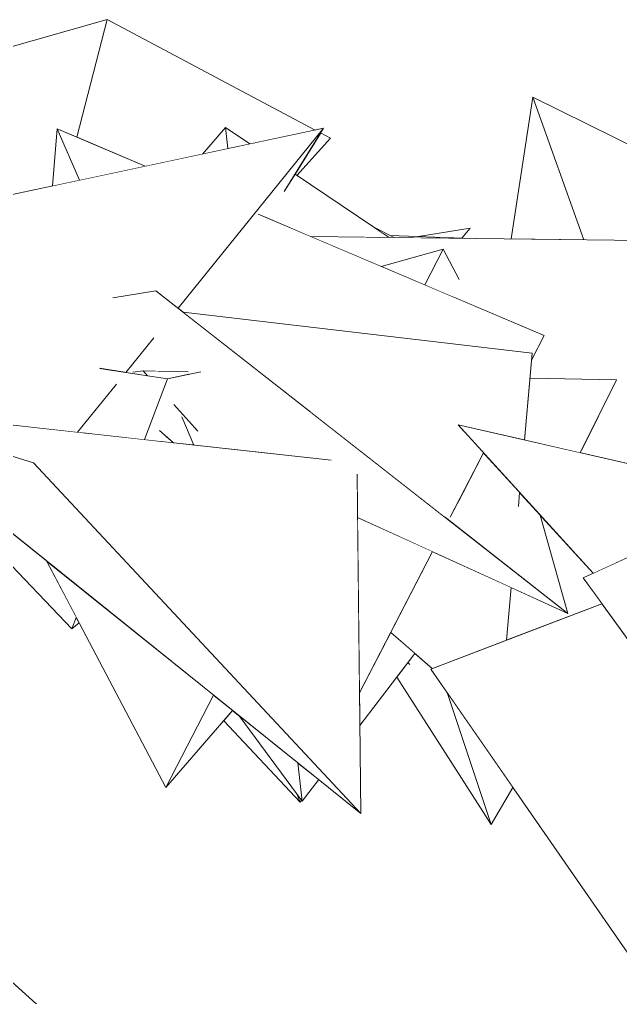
# Model space of a CAD drawing. Header units: millimetres. Extents: x -9413 to 8527, y -300 to 11224.
# Drawn here: x -4970 to -4633, y 4386 to 4935 of the extents above; entities that cross this region are included whole.
import ezdxf

# ---------------------------------------------------------------- set-up
doc = ezdxf.new("R2010")
doc.units = ezdxf.units.MM
doc.header["$MEASUREMENT"] = 0
doc.linetypes.add('Wipeout_Contour', pattern=[1000, 0, -1000])
doc.layers.add('Interior - Furniture', color=7, linetype='Continuous')
doc.layers.add('Interior - Furniture _Pen_No__4', color=7, linetype='Continuous', lineweight=20, true_color=0x029e21)

# ---------------------------------------------------------------- blocks, each defined once
blk = doc.blocks.new('Section Elem_40_6')
at = {"color": 254, "linetype": 'Wipeout_Contour', "lineweight": 0, "ltscale": 40877.706121}
blk.add_wipeout([(-4915.8, 4730.51), (-4932.14, 4706.62), (-4926.24, 4702.24), (-4900.14, 4699.37), (-4887.08, 4733.51), (-4925.39, 4739.38)], dxfattribs=at).dxf.layer = 'Interior - Furniture'
at = {"color": 254, "linetype": 'Wipeout_Contour', "lineweight": 0, "ltscale": 19746.86791}
blk.add_wipeout([(-4724.1, 4707.63), (-4648.3, 4624.32), (-4552.59, 4668.58)], dxfattribs=at).dxf.layer = 'Interior - Furniture'
at = {"color": 254, "linetype": 'Wipeout_Contour', "lineweight": 0, "ltscale": 33901.081255}
blk.add_wipeout([(-4978.25, 4649.98), (-4986.22, 4640.74), (-4940.8, 4593.1), (-4938.34, 4599.54), (-4955.06, 4631.34)], dxfattribs=at).dxf.layer = 'Interior - Furniture'
at = {"color": 254, "linetype": 'Wipeout_Contour', "lineweight": 0, "ltscale": 19831.725462}
blk.add_wipeout([(-4846.87, 4544.34), (-4811.52, 4496.41), (-4813.97, 4517.89)], dxfattribs=at).dxf.layer = 'Interior - Furniture'
at = {"color": 254, "linetype": 'Wipeout_Contour', "lineweight": 0, "ltscale": 46158.207307}
blk.add_wipeout([(-5005.43, 4422.74), (-5001.77, 4318.05), (-4986.64, 4339.44), (-4966.59, 4334.3), (-4967.98, 4325.64), (-4986.51, 4297.39), (-4872.56, 4303.27)], dxfattribs=at).dxf.layer = 'Interior - Furniture'
at = {"layer": 'Interior - Furniture _Pen_No__4', "linetype": 'Continuous'}
blk.add_line((-4872.56, 4303.27), (-5005.43, 4422.74), dxfattribs=at)
at = {"color": 254, "linetype": 'Wipeout_Contour', "lineweight": 0, "ltscale": 61102.592006}
blk.add_wipeout([(-4900.14, 4699.37), (-4891.15, 4698.38), (-4887.91, 4701.15), (-4891.69, 4704.45), (-4881.79, 4713.62), (-4883.64, 4719.05), (-4870.39, 4729.79), (-4868.5, 4737.5), (-4887.08, 4733.51)], dxfattribs=at).dxf.layer = 'Interior - Furniture'
at = {"color": 254, "linetype": 'Wipeout_Contour', "lineweight": 0, "ltscale": 26517.797616}
blk.add_wipeout([(-4709.84, 4691.96), (-4723.81, 4664.93), (-4690.23, 4661.87), (-4689.53, 4669.64)], dxfattribs=at).dxf.layer = 'Interior - Furniture'
at = {"color": 254, "linetype": 'Wipeout_Contour', "lineweight": 0, "ltscale": 32977.083672}
blk.add_wipeout([(-4761.91, 4591.19), (-4738.68, 4570.92), (-4697, 4586.78), (-4694.34, 4616.32), (-4738.49, 4636.51)], dxfattribs=at).dxf.layer = 'Interior - Furniture'
at = {"color": 254, "linetype": 'Wipeout_Contour', "lineweight": 0, "ltscale": 20239.884731}
blk.add_wipeout([(-4940.8, 4593.1), (-4936.72, 4596.47), (-4938.34, 4599.54)], dxfattribs=at).dxf.layer = 'Interior - Furniture'
at = {"color": 254, "linetype": 'Wipeout_Contour', "lineweight": 0, "ltscale": 19774.263611}
blk.add_wipeout([(-4802.31, 4508.51), (-4813.97, 4517.89), (-4811.52, 4496.41)], dxfattribs=at).dxf.layer = 'Interior - Furniture'
at = {"color": 254, "linetype": 'Wipeout_Contour', "lineweight": 0, "ltscale": 40906.86364}
blk.add_wipeout([(-4899.95, 4748.54), (-4909.17, 4736.9), (-4905.78, 4736.38), (-4906.71, 4737.26), (-4900.73, 4737.9), (-4888.32, 4737.67)], dxfattribs=at).dxf.layer = 'Interior - Furniture'
at = {"color": 254, "linetype": 'Wipeout_Contour', "lineweight": 0, "ltscale": 33904.60513}
blk.add_wipeout([(-4891.69, 4704.45), (-4883.81, 4697.57), (-4876.09, 4696.73), (-4881.09, 4712.96), (-4881.79, 4713.62)], dxfattribs=at).dxf.layer = 'Interior - Furniture'
at = {"color": 254, "linetype": 'Wipeout_Contour', "lineweight": 0, "ltscale": 46297.328589}
blk.add_wipeout([(-4731.94, 4656.17), (-4662.55, 4601.79), (-4678.05, 4657.02), (-4689.53, 4669.64), (-4690.23, 4661.87), (-4723.81, 4664.93), (-4728.48, 4655.89)], dxfattribs=at).dxf.layer = 'Interior - Furniture'
at = {"color": 254, "linetype": 'Wipeout_Contour', "lineweight": 0, "ltscale": 26406.266737}
blk.add_wipeout([(-4761.91, 4591.19), (-4779.44, 4557.25), (-4779.23, 4538.83), (-4748.37, 4579.37)], dxfattribs=at).dxf.layer = 'Interior - Furniture'
at = {"color": 254, "linetype": 'Wipeout_Contour', "lineweight": 0, "ltscale": 33117.879401}
blk.add_wipeout([(-4855.6, 4541.58), (-4812.73, 4495.81), (-4814.52, 4500.47), (-4846.87, 4544.34), (-4850.61, 4547.34)], dxfattribs=at).dxf.layer = 'Interior - Furniture'
at = {"color": 254, "linetype": 'Wipeout_Contour', "lineweight": 0, "ltscale": 40196.163428}
blk.add_wipeout([(-4878.3, 4770.88), (-4807.49, 4715.38), (-4720.62, 4703.81), (-4724.1, 4707.63), (-4686.86, 4699.15), (-4682.46, 4747.93)], dxfattribs=at).dxf.layer = 'Interior - Furniture'
at = {"color": 254, "linetype": 'Wipeout_Contour', "lineweight": 0, "ltscale": 19762.536979}
blk.add_wipeout([(-4811.95, 4496.99), (-4814.52, 4500.47), (-4812.73, 4495.81)], dxfattribs=at).dxf.layer = 'Interior - Furniture'
at = {"color": 254, "linetype": 'Wipeout_Contour', "lineweight": 0, "ltscale": 101455.881894}
blk.add_wipeout([(-4917.77, 4778.93), (-4894.79, 4756.48), (-4899.95, 4748.54), (-4888.32, 4737.67), (-4875.61, 4737.43), (-4874.74, 4736.16), (-4868.5, 4737.5), (-4870.39, 4729.79), (-4858.35, 4712.18), (-4832.09, 4691.89), (-4795.4, 4687.85), (-4780.8, 4680.05), (-4780.53, 4655.73), (-4662.55, 4601.79), (-4893.62, 4782.88)], dxfattribs=at).dxf.layer = 'Interior - Furniture'
at = {"layer": 'Interior - Furniture _Pen_No__4', "linetype": 'Continuous'}
blk.add_line((-4690.23, 4661.85), (-4689.53, 4669.64), dxfattribs=at)
at = {"color": 254, "linetype": 'Wipeout_Contour', "lineweight": 0, "ltscale": 100254.447298}
blk.add_wipeout([(-4806.64, 4813.34), (-4767.2, 4796.58), (-4732.51, 4806.21), (-4723.5, 4789.23), (-4727.27, 4779.62), (-4675.85, 4757.77), (-4682.79, 4744.34), (-4683.73, 4733.88), (-4635.23, 4732.99), (-4654.74, 4693.52), (-4623.77, 4697.44), (-4617.76, 4796.79), (-4630.73, 4809.11), (-4617, 4809.23), (-4616.89, 4811.15)], dxfattribs=at).dxf.layer = 'Interior - Furniture'
at = {"color": 254, "linetype": 'Wipeout_Contour', "lineweight": 0, "ltscale": 45957.482536}
blk.add_wipeout([(-4697, 4586.78), (-4643.34, 4607.21), (-4653.84, 4621.76), (-4648.3, 4624.32), (-4678.05, 4657.02), (-4662.55, 4601.79), (-4694.34, 4616.32)], dxfattribs=at).dxf.layer = 'Interior - Furniture'
at = {"color": 254, "linetype": 'Wipeout_Contour', "lineweight": 0, "ltscale": 20092.027605}
blk.add_wipeout([(-4861.38, 4556.01), (-4955.06, 4631.34), (-4888.13, 4504.09)], dxfattribs=at).dxf.layer = 'Interior - Furniture'
at = {"color": 254, "linetype": 'Wipeout_Contour', "lineweight": 0, "ltscale": 20187.042966}
blk.add_wipeout([(-4682.07, 4891.59), (-4694.29, 4812.04), (-4653.58, 4811.57)], dxfattribs=at).dxf.layer = 'Interior - Furniture'
at = {"color": 254, "linetype": 'Wipeout_Contour', "lineweight": 0, "ltscale": 96341.212886}
blk.add_wipeout([(-5083.54, 4813.65), (-5055.49, 4716.46), (-4937.65, 4703.5), (-4915.8, 4730.51), (-4925.39, 4739.38), (-4910.47, 4737.1), (-4894.79, 4756.48), (-4917.77, 4778.93), (-4893.62, 4782.88), (-4881.26, 4773.2), (-4799.58, 4874.15), (-5047.55, 4821.31), (-5038.09, 4808.15), (-5065.13, 4817.57)], dxfattribs=at).dxf.layer = 'Interior - Furniture'
at = {"color": 254, "linetype": 'Wipeout_Contour', "lineweight": 0, "ltscale": 39549.948717}
blk.add_wipeout([(-4655.49, 4692.01), (-4590.43, 4677.2), (-4568.1, 4714.77), (-4621.08, 4741.84), (-4623.77, 4697.44), (-4654.74, 4693.52)], dxfattribs=at).dxf.layer = 'Interior - Furniture'
at = {"color": 254, "linetype": 'Wipeout_Contour', "lineweight": 0, "ltscale": 19958.653332}
blk.add_wipeout([(-4861.38, 4556.01), (-4888.13, 4504.09), (-4850.61, 4547.34)], dxfattribs=at).dxf.layer = 'Interior - Furniture'
at = {"layer": 'Interior - Furniture _Pen_No__4', "linetype": 'Continuous'}
blk.add_line((-4893.62, 4782.88), (-4917.79, 4778.92), dxfattribs=at)
at = {"color": 254, "linetype": 'Wipeout_Contour', "lineweight": 0, "ltscale": 33397.145562}
blk.add_wipeout([(-4517.28, 4810.14), (-4682.07, 4891.59), (-4653.58, 4811.57), (-4616.89, 4811.15), (-4617, 4809.23)], dxfattribs=at).dxf.layer = 'Interior - Furniture'
at = {"color": 254, "linetype": 'Wipeout_Contour', "lineweight": 0, "ltscale": 40985.462793}
blk.add_wipeout([(-4799.58, 4874.15), (-4881.26, 4773.2), (-4880.1, 4772.29), (-4836.32, 4825.94), (-4833.33, 4824.68), (-4821.6, 4838.64)], dxfattribs=at).dxf.layer = 'Interior - Furniture'
at = {"color": 254, "linetype": 'Wipeout_Contour', "lineweight": 0, "ltscale": 20787.945267}
blk.add_wipeout([(-4951.69, 4841.74), (-4936.61, 4844.95), (-4949.12, 4873.87)], dxfattribs=at).dxf.layer = 'Interior - Furniture'
at = {"color": 254, "linetype": 'Wipeout_Contour', "lineweight": 0, "ltscale": 27292.916978}
blk.add_wipeout([(-4910.47, 4737.1), (-4909.17, 4736.9), (-4899.95, 4748.54), (-4894.79, 4756.48)], dxfattribs=at).dxf.layer = 'Interior - Furniture'
at = {"color": 254, "linetype": 'Wipeout_Contour', "lineweight": 0, "ltscale": 26530.570001}
blk.add_wipeout([(-4686.86, 4699.15), (-4655.49, 4692.01), (-4635.23, 4732.99), (-4683.73, 4733.88)], dxfattribs=at).dxf.layer = 'Interior - Furniture'
at = {"color": 254, "linetype": 'Wipeout_Contour', "lineweight": 0, "ltscale": 27275.135054}
blk.add_wipeout([(-4915.8, 4730.51), (-4937.65, 4703.5), (-4934.9, 4703.19), (-4932.14, 4706.62)], dxfattribs=at).dxf.layer = 'Interior - Furniture'
at = {"color": 254, "linetype": 'Wipeout_Contour', "lineweight": 0, "ltscale": 33321.381935}
blk.add_wipeout([(-4720.62, 4703.81), (-4807.49, 4715.38), (-4731.94, 4656.17), (-4728.48, 4655.89), (-4709.84, 4691.96)], dxfattribs=at).dxf.layer = 'Interior - Furniture'
at = {"color": 254, "linetype": 'Wipeout_Contour', "lineweight": 0, "ltscale": 27105.400399}
blk.add_wipeout([(-4881.09, 4712.96), (-4876.09, 4696.73), (-4872.31, 4696.31), (-4879.17, 4712.18)], dxfattribs=at).dxf.layer = 'Interior - Furniture'
at = {"layer": 'Interior - Furniture _Pen_No__4', "linetype": 'Continuous'}
for p, q in [((-4635.23, 4732.99), (-4683.73, 4733.88)), ((-4655.49, 4692.01), (-4635.23, 4732.99)), ((-4728.49, 4655.87), (-4709.84, 4691.96))]:
    blk.add_line(p, q, dxfattribs=at)
at = {"color": 254, "linetype": 'Wipeout_Contour', "lineweight": 0, "ltscale": 20628.118302}
blk.add_wipeout([(-4854.67, 4874.54), (-4867.52, 4859.68), (-4853.32, 4862.7)], dxfattribs=at).dxf.layer = 'Interior - Furniture'
at = {"color": 254, "linetype": 'Wipeout_Contour', "lineweight": 0, "ltscale": 20758.7967}
blk.add_wipeout([(-4899.62, 4852.84), (-4949.12, 4873.87), (-4936.61, 4844.95)], dxfattribs=at).dxf.layer = 'Interior - Furniture'
at = {"color": 254, "linetype": 'Wipeout_Contour', "lineweight": 0, "ltscale": 34066.190302}
blk.add_wipeout([(-4821.6, 4838.64), (-4833.33, 4824.68), (-4806.64, 4813.34), (-4762.82, 4812.83), (-4815.61, 4848.3)], dxfattribs=at).dxf.layer = 'Interior - Furniture'
at = {"color": 254, "linetype": 'Wipeout_Contour', "lineweight": 0, "ltscale": 27268.898168}
blk.add_wipeout([(-4906.71, 4737.26), (-4905.78, 4736.38), (-4898.32, 4735.24), (-4900.73, 4737.9)], dxfattribs=at).dxf.layer = 'Interior - Furniture'
at = {"color": 254, "linetype": 'Wipeout_Contour', "lineweight": 0, "ltscale": 33824.471558}
blk.add_wipeout([(-4870.14, 4704.16), (-4879.17, 4712.18), (-4872.31, 4696.31), (-4832.09, 4691.89), (-4858.35, 4712.18)], dxfattribs=at).dxf.layer = 'Interior - Furniture'
at = {"color": 254, "linetype": 'Wipeout_Contour', "lineweight": 0, "ltscale": 20444.508797}
blk.add_wipeout([(-4932.14, 4706.62), (-4934.9, 4703.19), (-4926.24, 4702.24)], dxfattribs=at).dxf.layer = 'Interior - Furniture'
at = {"color": 254, "linetype": 'Wipeout_Contour', "lineweight": 0, "ltscale": 20340.074641}
blk.add_wipeout([(-4887.91, 4701.15), (-4891.15, 4698.38), (-4883.81, 4697.57)], dxfattribs=at).dxf.layer = 'Interior - Furniture'
at = {"color": 254, "linetype": 'Wipeout_Contour', "lineweight": 0, "ltscale": 19906.327069}
blk.add_wipeout([(-4780.53, 4655.73), (-4779.44, 4557.25), (-4738.49, 4636.51)], dxfattribs=at).dxf.layer = 'Interior - Furniture'
at = {"color": 254, "linetype": 'Wipeout_Contour', "lineweight": 0, "ltscale": 41814.707903}
blk.add_wipeout([(-4921.07, 4935.14), (-5094.01, 4885.91), (-5047.55, 4821.31), (-4951.69, 4841.74), (-4949.12, 4873.87), (-4937.98, 4869.13)], dxfattribs=at).dxf.layer = 'Interior - Furniture'
at = {"color": 254, "linetype": 'Wipeout_Contour', "lineweight": 0, "ltscale": 20612.80706}
blk.add_wipeout([(-4840.97, 4865.33), (-4854.67, 4874.54), (-4853.32, 4862.7)], dxfattribs=at).dxf.layer = 'Interior - Furniture'
at = {"color": 254, "linetype": 'Wipeout_Contour', "lineweight": 0, "ltscale": 40486.107541}
blk.add_wipeout([(-4880.1, 4772.29), (-4878.3, 4770.88), (-4682.46, 4747.93), (-4682.79, 4744.34), (-4675.85, 4757.77), (-4836.32, 4825.94)], dxfattribs=at).dxf.layer = 'Interior - Furniture'
at = {"color": 254, "linetype": 'Wipeout_Contour', "lineweight": 0, "ltscale": 34028.216494}
blk.add_wipeout([(-4900.73, 4737.9), (-4898.32, 4735.24), (-4887.08, 4733.51), (-4874.74, 4736.16), (-4875.61, 4737.43)], dxfattribs=at).dxf.layer = 'Interior - Furniture'
at = {"color": 254, "linetype": 'Wipeout_Contour', "lineweight": 0, "ltscale": 33698.909208}
blk.add_wipeout([(-5061.78, 4717.15), (-4962.44, 4686.25), (-4778.68, 4489.51), (-4780.8, 4680.05), (-4795.4, 4687.85)], dxfattribs=at).dxf.layer = 'Interior - Furniture'
at = {"color": 254, "linetype": 'Wipeout_Contour', "lineweight": 0, "ltscale": 59214.863456}
blk.add_wipeout([(-4758.5, 4566.06), (-4705.6, 4483.43), (-4729.98, 4556.95), (-4739.45, 4570.62), (-4738.68, 4570.92), (-4748.37, 4579.37), (-4751.32, 4575.49), (-4751.26, 4573.08), (-4752.63, 4573.77)], dxfattribs=at).dxf.layer = 'Interior - Furniture'
at = {"layer": 'Interior - Furniture _Pen_No__4', "linetype": 'Continuous'}
for p, q in [((-4694.29, 4812.04), (-4682.07, 4891.59)), ((-4517.28, 4810.14), (-4682.07, 4891.59)), ((-4682.07, 4891.59), (-4653.58, 4811.57)), ((-4951.69, 4841.74), (-4949.12, 4873.87)), ((-4682.46, 4747.93), (-4878.3, 4770.88)), ((-4894.78, 4756.48), (-4910.47, 4737.1)), ((-4682.79, 4744.34), (-4675.85, 4757.77)), ((-4686.86, 4699.15), (-4682.46, 4747.93)), ((-4925.42, 4739.39), (-4887.08, 4733.51)), ((-4906.71, 4737.26), (-4900.73, 4737.9)), ((-4900.73, 4737.9), (-4898.32, 4735.24)), ((-4875.6, 4737.43), (-4900.73, 4737.9)), ((-4868.5, 4737.5), (-4887.08, 4733.51))]:
    blk.add_line(p, q, dxfattribs=at)
at = {"color": 254, "linetype": 'Wipeout_Contour', "lineweight": 0, "ltscale": 48263.498101}
blk.add_wipeout([(-4937.98, 4869.13), (-4899.62, 4852.84), (-4867.52, 4859.68), (-4854.67, 4874.54), (-4840.97, 4865.33), (-4804.38, 4873.13), (-4921.07, 4935.14)], dxfattribs=at).dxf.layer = 'Interior - Furniture'
at = {"color": 254, "linetype": 'Wipeout_Contour', "lineweight": 0, "ltscale": 20321.665354}
blk.add_wipeout([(-4759.94, 4812.8), (-4771.78, 4818.85), (-4762.82, 4812.83)], dxfattribs=at).dxf.layer = 'Interior - Furniture'
at = {"color": 254, "linetype": 'Wipeout_Contour', "lineweight": 0, "ltscale": 20244.748686}
blk.add_wipeout([(-4717.28, 4817.97), (-4746.27, 4813.33), (-4721.97, 4812.38)], dxfattribs=at).dxf.layer = 'Interior - Furniture'
at = {"color": 254, "linetype": 'Wipeout_Contour', "lineweight": 0, "ltscale": 20245.994123}
blk.add_wipeout([(-4732.51, 4806.21), (-4767.2, 4796.58), (-4742.8, 4786.22)], dxfattribs=at).dxf.layer = 'Interior - Furniture'
at = {"color": 254, "linetype": 'Wipeout_Contour', "lineweight": 0, "ltscale": 54514.797109}
blk.add_wipeout([(-4962.44, 4686.25), (-5061.78, 4717.15), (-5013.07, 4677.99), (-5009.61, 4683.77), (-4994.35, 4681.47), (-4977.94, 4674.93), (-4987.57, 4657.47), (-4778.68, 4489.51)], dxfattribs=at).dxf.layer = 'Interior - Furniture'
at = {"color": 254, "linetype": 'Wipeout_Contour', "lineweight": 0, "ltscale": 19786.411636}
blk.add_wipeout([(-4752.29, 4574.22), (-4752.63, 4573.77), (-4751.26, 4573.08)], dxfattribs=at).dxf.layer = 'Interior - Furniture'
at = {"color": 254, "linetype": 'Wipeout_Contour', "lineweight": 0, "ltscale": 19572.413}
blk.add_wipeout([(-4693.33, 4504.08), (-4729.98, 4556.95), (-4705.6, 4483.43)], dxfattribs=at).dxf.layer = 'Interior - Furniture'
at = {"layer": 'Interior - Furniture _Pen_No__4', "linetype": 'Continuous'}
for p, q in [((-5094.01, 4885.91), (-4921.07, 4935.14)), ((-4921.07, 4935.14), (-4937.98, 4869.13)), ((-4867.52, 4859.68), (-4854.67, 4874.54)), ((-4840.97, 4865.33), (-4854.67, 4874.54)), ((-4854.67, 4874.54), (-4853.32, 4862.7)), ((-4899.62, 4852.84), (-4949.12, 4873.87)), ((-4949.12, 4873.87), (-4936.61, 4844.95)), ((-4887.08, 4733.51), (-4900.14, 4699.37)), ((-4915.79, 4730.52), (-4937.65, 4703.5)), ((-4962.44, 4686.25), (-5061.78, 4717.15)), ((-4778.68, 4489.51), (-4962.44, 4686.25)), ((-4778.68, 4489.51), (-4780.8, 4680.06)), ((-4987.57, 4657.47), (-4778.68, 4489.51)), ((-4940.8, 4593.1), (-4986.22, 4640.74)), ((-4888.13, 4504.09), (-4955.06, 4631.34)), ((-4938.34, 4599.54), (-4940.8, 4593.1)), ((-4940.8, 4593.1), (-4936.72, 4596.47)), ((-4861.38, 4556.01), (-4888.13, 4504.09)), ((-4888.13, 4504.09), (-4850.61, 4547.34)), ((-4812.73, 4495.81), (-4855.6, 4541.58)), ((-4811.52, 4496.41), (-4846.87, 4544.34)), ((-4813.97, 4517.89), (-4811.52, 4496.41)), ((-4811.52, 4496.41), (-4802.31, 4508.51)), ((-4814.52, 4500.47), (-4812.73, 4495.81)), ((-4812.73, 4495.81), (-4811.95, 4496.99))]:
    blk.add_line(p, q, dxfattribs=at)
at = {"color": 254, "linetype": 'Wipeout_Contour', "lineweight": 0, "ltscale": 27339.071026}
blk.add_wipeout([(-4801.25, 4871.47), (-4815.61, 4848.3), (-4814.5, 4847.55), (-4795.74, 4868.54)], dxfattribs=at).dxf.layer = 'Interior - Furniture'
at = {"color": 254, "linetype": 'Wipeout_Contour', "lineweight": 0, "ltscale": 20281.656123}
blk.add_wipeout([(-4721.3, 4812.35), (-4762.2, 4813.95), (-4759.94, 4812.8)], dxfattribs=at).dxf.layer = 'Interior - Furniture'
at = {"color": 254, "linetype": 'Wipeout_Contour', "lineweight": 0, "ltscale": 26932.312802}
blk.add_wipeout([(-4732.51, 4806.21), (-4742.8, 4786.22), (-4727.27, 4779.62), (-4723.5, 4789.23)], dxfattribs=at).dxf.layer = 'Interior - Furniture'
at = {"color": 254, "linetype": 'Wipeout_Contour', "lineweight": 0, "ltscale": 33915.998059}
blk.add_wipeout([(-4870.14, 4704.16), (-4883.64, 4719.05), (-4881.79, 4713.62), (-4881.09, 4712.96), (-4879.17, 4712.18)], dxfattribs=at).dxf.layer = 'Interior - Furniture'
at = {"color": 254, "linetype": 'Wipeout_Contour', "lineweight": 0, "ltscale": 38577.177455}
blk.add_wipeout([(-4643.34, 4607.21), (-4739.45, 4570.62), (-4587.43, 4351.34), (-4582.75, 4370.26), (-4625.49, 4424.48), (-4556.63, 4486.99)], dxfattribs=at).dxf.layer = 'Interior - Furniture'
at = {"color": 254, "linetype": 'Wipeout_Contour', "lineweight": 0, "ltscale": 19787.065759}
blk.add_wipeout([(-4751.32, 4575.49), (-4752.29, 4574.22), (-4751.26, 4573.08)], dxfattribs=at).dxf.layer = 'Interior - Furniture'
at = {"layer": 'Interior - Furniture _Pen_No__4', "linetype": 'Continuous'}
for p, q in [((-4804.38, 4873.13), (-4921.07, 4935.14)), ((-5047.55, 4821.31), (-4799.58, 4874.15)), ((-4799.58, 4874.15), (-4881.26, 4773.2)), ((-4821.61, 4838.63), (-4799.58, 4874.15)), ((-4814.5, 4847.55), (-4795.74, 4868.54)), ((-4795.74, 4868.54), (-4801.25, 4871.47)), ((-4762.82, 4812.83), (-4815.61, 4848.3)), ((-4675.85, 4757.77), (-4836.32, 4825.95)), ((-4759.94, 4812.8), (-4771.78, 4818.85)), ((-4721.3, 4812.35), (-4762.2, 4813.95)), ((-4717.28, 4817.97), (-4746.27, 4813.33)), ((-4721.97, 4812.38), (-4717.28, 4817.97)), ((-4616.89, 4811.15), (-4806.64, 4813.34)), ((-4767.2, 4796.58), (-4732.51, 4806.21)), ((-4732.51, 4806.21), (-4742.8, 4786.22)), ((-4723.49, 4789.21), (-4732.51, 4806.21)), ((-4780.53, 4655.73), (-4662.55, 4601.79)), ((-4662.55, 4601.79), (-4678.05, 4657.02)), ((-4779.44, 4557.25), (-4738.49, 4636.51)), ((-4697, 4586.78), (-4694.34, 4616.32)), ((-4761.91, 4591.19), (-4738.68, 4570.92)), ((-4779.23, 4538.83), (-4748.37, 4579.37)), ((-4752.29, 4574.22), (-4751.25, 4573.07)), ((-4705.6, 4483.43), (-4758.5, 4566.06)), ((-4729.98, 4556.95), (-4705.6, 4483.43)), ((-4705.6, 4483.43), (-4693.33, 4504.08))]:
    blk.add_line(p, q, dxfattribs=at)
at = {"color": 254, "linetype": 'Wipeout_Contour', "lineweight": 0, "ltscale": 27119.422247}
blk.add_wipeout([(-4883.64, 4719.05), (-4870.14, 4704.16), (-4858.35, 4712.18), (-4870.39, 4729.79)], dxfattribs=at).dxf.layer = 'Interior - Furniture'
at = {"color": 254, "linetype": 'Wipeout_Contour', "lineweight": 0, "ltscale": 38416.96079}
blk.add_wipeout([(-4525.43, 4681.15), (-4653.84, 4621.76), (-4480.36, 4381.25), (-4458.16, 4505.36), (-4509.6, 4444.07), (-4464.81, 4599.29)], dxfattribs=at).dxf.layer = 'Interior - Furniture'
at = {"layer": 'Interior - Furniture _Pen_No__4', "linetype": 'Continuous'}
for p, q in [((-4662.55, 4601.79), (-4893.62, 4782.88)), ((-4795.38, 4687.85), (-5061.78, 4717.15)), ((-4883.65, 4719.06), (-4870.11, 4704.14)), ((-4879.18, 4712.19), (-4872.31, 4696.31)), ((-4891.69, 4704.46), (-4883.81, 4697.57)), ((-4552.59, 4668.58), (-4724.1, 4707.63)), ((-4724.1, 4707.63), (-4648.3, 4624.32)), ((-4653.84, 4621.76), (-4525.43, 4681.15)), ((-4480.36, 4381.25), (-4653.84, 4621.76)), ((-4739.45, 4570.62), (-4643.34, 4607.21)), ((-4587.43, 4351.34), (-4739.45, 4570.62))]:
    blk.add_line(p, q, dxfattribs=at)

msp = doc.modelspace()

# ---------------------------------------------------------------- block references
at = {"layer": 'Interior - Furniture'}
msp.add_blockref('Section Elem_40_6', (0, 0), dxfattribs=at)

doc.saveas('drawing.dxf')
